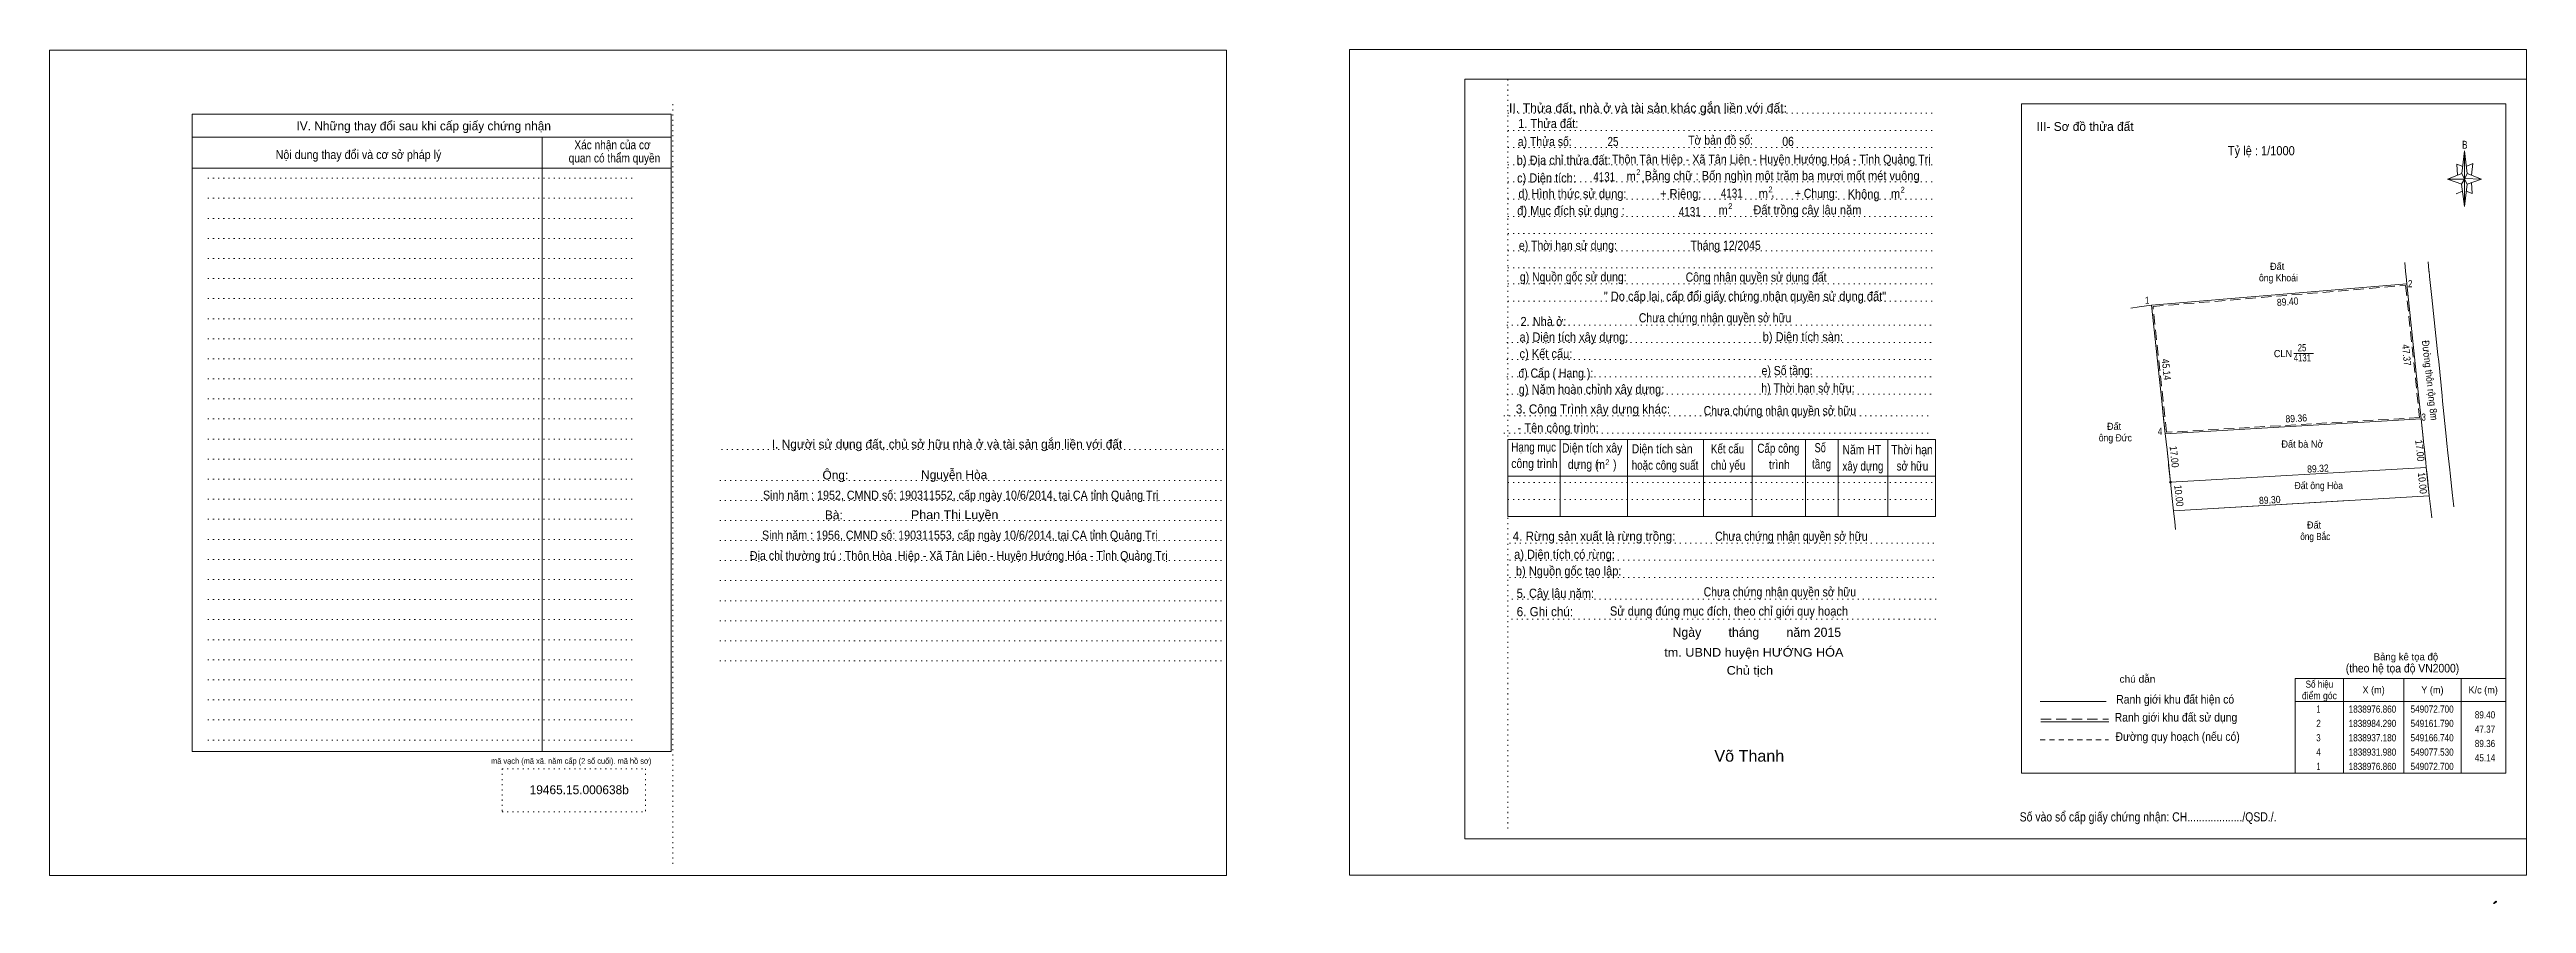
# Model space of a CAD drawing. Header units: metres. Extents: x 548340 to 549203, y 1838768 to 1839066.
import ezdxf
from ezdxf.enums import TextEntityAlignment as Align

# ---------------------------------------------------------------- set-up
doc = ezdxf.new("R2010")
doc.units = ezdxf.units.M
doc.header["$LTSCALE"] = 1.2
doc.header["$PDMODE"] = 32
doc.header["$PDSIZE"] = 0.6
for name, pattern in [('DOTTED', [1.5, 0.3, -1.2]), ('MEDIUM_DASHED', [4.5, 3, -1.5]), ('SHORT_DASHED', [2.7, 1.5, -1.2])]:
    doc.linetypes.add(name, pattern=pattern)
for name, color, linetype, lineweight in [('1', 7, 'DOTTED', 13), ('10', 7, 'Continuous', 13), ('15', 7, 'Continuous', 13), ('2', 7, 'Continuous', 13), ('20', 7, 'Continuous', 13), ('30', 7, 'Continuous', 13), ('63', 7, 'Continuous', 13)]:
    doc.layers.add(name, color=color, linetype=linetype, lineweight=lineweight)
for name, color, linetype in [('18', 7, 'Continuous'), ('22', 7, 'Continuous'), ('50', 7, 'Continuous'), ('9', 7, 'Continuous')]:
    doc.layers.add(name, color=color, linetype=linetype)

msp = doc.modelspace()

# ---------------------------------------------------------------- hatches: boundary and pattern name
at = {"layer": '20'}
msp.add_hatch(color=256, dxfattribs=at).paths.add_polyline_path([(549192.18, 1838768.13), (549192.86, 1838768.55), (549192.95, 1838768.63), (549193.02, 1838768.7), (549193.04, 1838768.77), (549192.99, 1838768.87), (549192.92, 1838768.92), (549192.78, 1838768.88), (549192.68, 1838768.8), (549192.64, 1838768.77), (549191.99, 1838768.13)])

# ---------------------------------------------------------------- linework, layer by layer
at = {"layer": '1', "linetype": 'Continuous'}
for p, q in [((548833.27, 1839055.65), (549203.47, 1839055.65)), ((548833.27, 1839055.65), (548833.27, 1838790.65)), ((549203.47, 1839055.65), (549203.47, 1838790.65)), ((548833.27, 1838790.65), (549203.47, 1838790.65))]:
    msp.add_line(p, q, dxfattribs=at)
at = {"layer": '1'}
for p, q in [((548848.27, 1839055.65), (548848.27, 1838792.85)), ((548557.15, 1839046.95), (548557.15, 1838781.95)), ((548848.27, 1839043.85), (548997.35, 1839043.85)), ((548848.27, 1839037.85), (548997.35, 1839037.85)), ((548848.27, 1839031.85), (548997.35, 1839031.85)), ((548848.27, 1839025.85), (548997.35, 1839025.85)), ((548394.95, 1839021.15), (548544.07, 1839021.15)), ((548848.27, 1839019.85), (548997.35, 1839019.85)), ((548394.95, 1839014.15), (548544.07, 1839014.15)), ((548394.95, 1839007.15), (548544.07, 1839007.15)), ((548848.27, 1839013.85), (548997.35, 1839013.85)), ((548848.27, 1839007.85), (548997.35, 1839007.85)), ((548394.95, 1839000.15), (548544.07, 1839000.15)), ((548848.27, 1839001.85), (548997.35, 1839001.85)), ((548394.95, 1838993.15), (548544.07, 1838993.15)), ((548848.27, 1838995.85), (548997.35, 1838995.85)), ((548848.27, 1838989.85), (548997.35, 1838989.85)), ((548394.95, 1838986.15), (548544.07, 1838986.15)), ((548848.27, 1838984.35), (548997.35, 1838984.35)), ((548394.95, 1838979.15), (548544.07, 1838979.15)), ((548848.27, 1838978.25), (548997.35, 1838978.25)), ((548394.95, 1838972.15), (548544.07, 1838972.15)), ((548394.95, 1838965.15), (548544.07, 1838965.15)), ((548847.87, 1838969.85), (548996.95, 1838969.85)), ((548847.87, 1838963.85), (548996.95, 1838963.85)), ((548394.95, 1838958.15), (548544.07, 1838958.15)), ((548847.87, 1838957.85), (548996.95, 1838957.85)), ((548394.95, 1838951.15), (548544.07, 1838951.15)), ((548847.87, 1838951.85), (548996.95, 1838951.85)), ((548394.95, 1838944.15), (548544.07, 1838944.15)), ((548846.87, 1838938.25), (548995.95, 1838938.25)), ((548847.87, 1838945.85), (548996.95, 1838945.85)), ((548394.95, 1838937.15), (548544.07, 1838937.15)), ((548394.95, 1838930.15), (548544.07, 1838930.15)), ((548846.87, 1838932.25), (548995.95, 1838932.25)), ((548394.95, 1838923.15), (548544.07, 1838923.15)), ((548574.07, 1838926.55), (548750.15, 1838926.55)), ((548394.95, 1838916.15), (548544.07, 1838916.15)), ((548573.47, 1838915.75), (548749.55, 1838915.75)), ((548573.47, 1838915.75), (548749.55, 1838915.75)), ((548848.27, 1838915.05), (548997.35, 1838915.05)), ((548394.95, 1838909.15), (548544.07, 1838909.15)), ((548573.47, 1838908.75), (548749.55, 1838908.75)), ((548848.27, 1838909.05), (548997.35, 1838909.05)), ((548394.95, 1838902.15), (548544.07, 1838902.15)), ((548394.95, 1838895.15), (548544.07, 1838895.15)), ((548573.47, 1838901.75), (548749.55, 1838901.75)), ((548573.47, 1838894.75), (548749.55, 1838894.75)), ((548394.95, 1838888.15), (548544.07, 1838888.15)), ((548573.47, 1838887.75), (548749.55, 1838887.75)), ((548848.87, 1838893.85), (548997.95, 1838893.85)), ((548848.87, 1838887.85), (548997.95, 1838887.85)), ((548394.95, 1838881.15), (548544.07, 1838881.15)), ((548573.47, 1838880.75), (548749.55, 1838880.75)), ((548848.87, 1838881.85), (548997.95, 1838881.85)), ((548394.95, 1838874.15), (548544.07, 1838874.15)), ((548573.47, 1838873.75), (548749.55, 1838873.75)), ((548849.67, 1838874.25), (548998.75, 1838874.25)), ((548394.95, 1838867.15), (548544.07, 1838867.15)), ((548394.95, 1838860.15), (548544.07, 1838860.15)), ((548573.47, 1838866.75), (548749.55, 1838866.75)), ((548849.55, 1838867.35), (548998.67, 1838867.35)), ((548394.95, 1838853.15), (548544.07, 1838853.15)), ((548573.47, 1838859.75), (548749.55, 1838859.75)), ((548573.47, 1838852.75), (548749.55, 1838852.75)), ((548394.95, 1838846.15), (548544.07, 1838846.15)), ((548394.95, 1838839.15), (548544.07, 1838839.15)), ((548394.95, 1838832.15), (548544.07, 1838832.15)), ((548394.95, 1838825.15), (548544.07, 1838825.15)), ((548497.55, 1838815.15), (548547.55, 1838815.15)), ((548497.55, 1838815.15), (548497.55, 1838800.15)), ((548547.55, 1838815.15), (548547.55, 1838800.15)), ((548497.55, 1838800.15), (548547.55, 1838800.15))]:
    msp.add_line(p, q, dxfattribs=at)
at = {"layer": '1', "linetype": 'Continuous'}
for points in [[(548339.75, 1838777.85), (548750.15, 1838777.85), (548750.15, 1839065.85), (548339.75, 1839065.85)], [(548793.07, 1838778.05), (549203.47, 1838778.05), (549203.47, 1839066.05), (548793.07, 1839066.05)]]:
    msp.add_lwpolyline(points, close=True, dxfattribs=at)
at = {"layer": '10'}
for p, q in [((548848.27, 1838930.05), (548997.35, 1838930.05)), ((548848.27, 1838930.05), (548848.27, 1838903.15)), ((548866.55, 1838930.05), (548866.55, 1838903.15)), ((548889.95, 1838930.05), (548889.95, 1838903.15)), ((548916.55, 1838930.05), (548916.55, 1838903.15)), ((548933.47, 1838930.05), (548933.47, 1838903.15)), ((548952.07, 1838930.05), (548952.07, 1838903.15)), ((548963.47, 1838930.05), (548963.47, 1838903.15)), ((548980.75, 1838930.05), (548980.75, 1838903.15)), ((548997.35, 1838930.05), (548997.35, 1838903.15)), ((548848.27, 1838917.25), (548997.35, 1838917.25)), ((548848.27, 1838903.15), (548997.35, 1838903.15))]:
    msp.add_line(p, q, dxfattribs=at)
at = {"layer": '15'}
for p, q in [((549161.01, 1838991.71), (549161.32, 1838988.73)), ((549169.16, 1838992.01), (549169.46, 1838988.97)), ((549072.7, 1838976.86), (549161.79, 1838984.29)), ((549161.52, 1838986.84), (549161.79, 1838984.29)), ((549161.79, 1838984.29), (549165.06, 1838953.18)), ((549169.46, 1838988.97), (549169.48, 1838988.73)), ((549169.68, 1838986.84), (549169.66, 1838987)), ((549170.45, 1838979.53), (549169.68, 1838986.84)), ((549171.86, 1838966.2), (549170.45, 1838979.53)), ((549122.37, 1838960.05), (549129.19, 1838960.05)), ((549174.06, 1838945.2), (549172.86, 1838957.2)), ((549174.25, 1838943.32), (549174.06, 1838945.2)), ((549175.48, 1838931.16), (549174.25, 1838943.32)), ((549076.96, 1838937.23), (549077.53, 1838931.98)), ((549166.74, 1838937.18), (549077.53, 1838931.98)), ((549077.53, 1838931.98), (549077.82, 1838929.29)), ((549077.82, 1838929.29), (549077.96, 1838928.02)), ((549077.96, 1838928.02), (549077.82, 1838929.29)), ((549077.96, 1838928.02), (549077.82, 1838929.29)), ((549166.74, 1838937.18), (549167.44, 1838930.57)), ((549167.44, 1838930.57), (549167.58, 1838929.29)), ((549167.58, 1838929.29), (549167.71, 1838928.02)), ((549167.58, 1838929.29), (549167.71, 1838928.02)), ((549175.61, 1838929.85), (549175.48, 1838931.16)), ((549077.96, 1838928.02), (549078.02, 1838927.44)), ((549078.02, 1838927.44), (549078.39, 1838924.01)), ((549078.59, 1838922.09), (549078.39, 1838924.01)), ((549078.7, 1838921.08), (549078.59, 1838922.09)), ((549078.7, 1838921.08), (549079.35, 1838915.08)), ((549167.71, 1838928.02), (549167.77, 1838927.44)), ((549167.71, 1838928.02), (549167.77, 1838927.44)), ((549167.77, 1838927.44), (549167.92, 1838926)), ((549167.77, 1838927.44), (549168.33, 1838922.09)), ((549167.92, 1838926), (549168.33, 1838922.09)), ((549176.06, 1838925.4), (549176.71, 1838919.44)), ((549079.35, 1838915.08), (549168.52, 1838920.27)), ((549079.35, 1838915.08), (549079.71, 1838911.7)), ((549168.52, 1838920.27), (549168.79, 1838917.76)), ((549168.79, 1838917.76), (549169.55, 1838910.48)), ((549176.71, 1838919.44), (549176.83, 1838918.31)), ((549176.83, 1838918.31), (549177.68, 1838910.48)), ((549079.71, 1838911.7), (549079.84, 1838910.48)), ((549079.84, 1838910.48), (549080.42, 1838905.14)), ((549141.45, 1838908.69), (549080.42, 1838905.14)), ((549141.45, 1838908.69), (549080.42, 1838905.14)), ((549080.42, 1838905.14), (549080.83, 1838901.33)), ((549169.55, 1838910.48), (549169.57, 1838910.33)), ((549177.68, 1838910.48), (549177.79, 1838909.5)), ((549177.79, 1838909.5), (549178.11, 1838906.52)), ((549080.83, 1838901.33), (549081.12, 1838898.63)), ((549033.89, 1838838.59), (549056.89, 1838838.59)), ((549034.09, 1838831.47), (549057.89, 1838831.47))]:
    msp.add_line(p, q, dxfattribs=at)
at = {"layer": '15', "linetype": 'MEDIUM_DASHED'}
msp.add_line((549034.09, 1838832.47), (549057.69, 1838832.47), dxfattribs=at)
at = {"layer": '15', "linetype": 'SHORT_DASHED'}
msp.add_line((549033.89, 1838825.27), (549057.69, 1838825.27), dxfattribs=at)
at = {"layer": '15', "linetype": 'MEDIUM_DASHED'}
msp.add_lwpolyline([(549073.25, 1838976.4), (549161.34, 1838983.75), (549166.19, 1838937.65), (549077.98, 1838932.51)], close=True, dxfattribs=at)
at = {"layer": '15'}
for points in [[(549161.32, 1838988.73), (549161.34, 1838988.57), (549161.52, 1838986.84)], [(549169.48, 1838988.73), (549169.5, 1838988.57), (549169.66, 1838987)], [(549065.51, 1838975.81), (549068.41, 1838976.23), (549072.7, 1838976.86)], [(549065.51, 1838975.81), (549068.41, 1838976.23), (549072.7, 1838976.86)], [(549065.51, 1838975.81), (549068.41, 1838976.23), (549072.7, 1838976.86)], [(549065.51, 1838975.81), (549068.41, 1838976.23), (549072.7, 1838976.86)], [(549072.7, 1838976.86), (549076.31, 1838943.32), (549076.96, 1838937.23)], [(549172.86, 1838957.2), (549172.6, 1838959.54), (549171.86, 1838966.2)], [(549165.06, 1838953.18), (549165.86, 1838945.6), (549166.1, 1838943.32)], [(549166.09, 1838943.32), (549166.74, 1838937.18), (549077.53, 1838931.98), (549076.31, 1838943.32)], [(549166.09, 1838943.32), (549166.74, 1838937.18), (549077.53, 1838931.98), (549076.31, 1838943.32)], [(549077.82, 1838929.29), (549077.53, 1838931.98), (549166.74, 1838937.18), (549167.44, 1838930.57)], [(549077.82, 1838929.29), (549077.53, 1838931.98), (549166.74, 1838937.18), (549167.58, 1838929.29)], [(549167.44, 1838930.57), (549167.58, 1838929.29), (549167.71, 1838928.02)], [(549176.06, 1838925.4), (549175.74, 1838928.56), (549175.61, 1838929.85)], [(549078.39, 1838924.01), (549078.02, 1838927.44), (549077.96, 1838928.02)], [(549078.6, 1838922.09), (549078.02, 1838927.44), (549077.96, 1838928.02)], [(549078.39, 1838924.01), (549078.59, 1838922.09), (549078.7, 1838921.08)], [(549168.33, 1838922.09), (549168.52, 1838920.27), (549079.35, 1838915.08), (549078.6, 1838922.09)], [(549168.33, 1838922.09), (549168.52, 1838920.27), (549079.35, 1838915.08), (549078.7, 1838921.08)], [(549167.71, 1838928.02), (549167.77, 1838927.44), (549167.92, 1838926)], [(549167.92, 1838926), (549168.33, 1838922.09), (549168.52, 1838920.27)], [(549079.85, 1838910.48), (549079.35, 1838915.08), (549168.52, 1838920.27), (549169.55, 1838910.48)], [(549169.55, 1838910.48), (549169.57, 1838910.33), (549080.42, 1838905.14), (549079.85, 1838910.48)], [(549170.45, 1838902.69), (549170.1, 1838905.69), (549169.57, 1838910.33)], [(549170.45, 1838902.69), (549170.1, 1838905.69), (549169.57, 1838910.33)], [(549170.45, 1838902.69), (549170.1, 1838905.69), (549169.57, 1838910.33)]]:
    msp.add_lwpolyline(points, dxfattribs=at)
msp.add_point((549079.35, 1838915.08), dxfattribs=at)
at = {"layer": '2'}
for p, q in [((548389.47, 1839043.45), (548556.55, 1839043.45)), ((548389.47, 1839043.45), (548389.47, 1838821.15)), ((548556.55, 1839043.45), (548556.55, 1838821.15)), ((548389.47, 1839035.45), (548556.55, 1839035.45)), ((548511.55, 1839035.45), (548511.55, 1838821.15)), ((548389.47, 1839024.65), (548556.55, 1839024.65)), ((548389.47, 1838821.15), (548556.55, 1838821.15))]:
    msp.add_line(p, q, dxfattribs=at)
msp.add_lwpolyline([(549027.35, 1839047.05), (549196.27, 1839047.05), (549196.27, 1838813.65), (549027.35, 1838813.65)], close=True, dxfattribs=at)
at = {"layer": '20'}
msp.add_lwpolyline([(549192.18, 1838768.13), (549192.86, 1838768.55), (549192.95, 1838768.63), (549193.02, 1838768.7), (549193.04, 1838768.77), (549192.99, 1838768.87), (549192.92, 1838768.92), (549192.78, 1838768.88), (549192.68, 1838768.8), (549192.64, 1838768.77), (549191.99, 1838768.13)], close=True, dxfattribs=at)
at = {"layer": '30'}
for p, q in [((549180.95, 1839022.85), (549181.87, 1839030.65)), ((549180.95, 1839019.05), (549175.95, 1839020.85)), ((549178.95, 1839015.65), (549181.15, 1839016.65)), ((549182.75, 1839019.05), (549181.87, 1839011.25)), ((549184.55, 1839015.85), (549182.47, 1839016.65)), ((549182.75, 1839022.85), (549187.75, 1839020.85)), ((549184.35, 1839019.65), (549184.55, 1839015.85))]:
    msp.add_line(p, q, dxfattribs=at)
for points in [[(549181.27, 1839025.25), (549179.15, 1839026.05), (549179.47, 1839022.25)], [(549182.47, 1839025.25), (549184.75, 1839026.25), (549184.35, 1839022.25)], [(549181.87, 1839020.85), (549180.95, 1839022.85), (549175.95, 1839020.85)], [(549181.87, 1839020.85), (549182.75, 1839019.05), (549187.75, 1839020.85)]]:
    msp.add_lwpolyline(points, dxfattribs=at)
for points in [[(549181.87, 1839030.65), (549182.75, 1839022.85), (549181.87, 1839020.85)], [(549181.87, 1839020.85), (549175.95, 1839020.85), (549180.95, 1839022.85), (549182.75, 1839019.05), (549187.75, 1839020.85), (549181.87, 1839021.05)], [(549181.87, 1839020.85), (549181.87, 1839011.25), (549180.87, 1839019.05)]]:
    msp.add_lwpolyline(points, close=True, dxfattribs=at)
at = {"layer": '63'}
for p, q in [((549139.67, 1838846.65), (549139.67, 1838813.65)), ((549160.67, 1838846.65), (549160.67, 1838813.65)), ((549180.67, 1838846.65), (549180.67, 1838813.65)), ((549122.87, 1838838.65), (549196.27, 1838838.65))]:
    msp.add_line(p, q, dxfattribs=at)
msp.add_lwpolyline([(549122.87, 1838846.65), (549196.27, 1838846.65), (549196.27, 1838813.65), (549122.87, 1838813.65)], close=True, dxfattribs=at)

# ---------------------------------------------------------------- texts
at = {"layer": '1', "width": 0.85}
msp.add_text('mã vạch (mã xã. năm cấp (2 số cuối). mã hồ sơ)', height=2, dxfattribs=at).set_placement((548521.655, 1838816.85), align=Align.CENTER)
at = {"layer": '10'}
for s, p in [('IV. Những thay đổi sau khi cấp giấy chứng nhận', (548470.225, 1839037.85)), ('III- Sơ đồ thửa đất', (549049.56, 1839037.65)), ('I. Người sử dụng đất, chủ sở hữu nhà ở và tài sản gắn liền với đất', (548652.7, 1838926.85))]:
    msp.add_text(s, height=3.1, dxfattribs=at).set_placement(p, align=Align.CENTER)
for s, height, width, p in [('Xác nhận của cơ', 3.1, 0.85, (548536.06, 1839031.25)), ('Nội dung thay đổi và cơ sở pháp lý', 3.1, 0.9, (548447.485, 1839027.85)), ('  Thôn Tân Hiệp - Xã Tân Liên - Huyện Hướng Hoá - Tỉnh Quảng Trị', 3.1, 0.9, (548939.11, 1839026.25)), ('Bằng chữ : Bốn nghìn một trăm ba mươi mốt mét vuông', 3.2, 0.9, (548943.915, 1839020.45)), ('Địa chỉ thường trú : Thôn Hòa  Hiệp - Xã Tân Liên - Huyện Hướng Hóa - Tỉnh Quảng Trị', 3.1, 0.9, (548656.79, 1838887.95))]:
    msp.add_text(s, height=height, dxfattribs=dict(at, width=width)).set_placement(p, align=Align.CENTER)
at = {"layer": '15'}
for s, height, width, p in [('Đất ', 2.5, 0.95, (549116.98, 1838989.15)), ('ông Khoái', 2.5, 0.9, (549116.975, 1838985.15)), ('CLN', 2.5, 0.95, (549118.555, 1838958.73)), ('4131', 2.5, 0.8, (549125.335, 1838957.24)), ('25', 2.5, 0.8, (549125.2, 1838960.77)), ('ông Đức', 2.5, 0.9, (549060.105, 1838929.34)), ('Đất ', 2.5, 0.95, (549060.11, 1838933.34)), ('Đất bà Nở', 2.5, 0.95, (549125.33, 1838927.17)), ('Đất ông Hòa', 2.5, 0.9, (549131.03, 1838912.69)), ('ông Bắc', 2.5, 0.85, (549129.835, 1838894.93)), ('Đất ', 2.5, 0.95, (549129.83, 1838898.93)), ('chú dẫn', 2.5, 1.05, (549067.825, 1838845.19)), ('Ranh giới khu đất sử dụng', 3, 0.9, (549081.25, 1838831.59)), ('Ranh giới khu đất hiện có ', 3, 0.9, (549081.48, 1838837.87)), ('Đường quy hoạch (nếu có)', 3, 0.9, (549081.83, 1838824.87))]:
    msp.add_text(s, height=height, dxfattribs=dict(at, width=width)).set_placement(p, align=Align.CENTER)
for s, width, p in [(' 2', 0.85, (549163.72, 1838983.13)), (' 1', 0.75, (549071.93, 1838977.33)), (' 3', 0.8, (549168.38, 1838936.56)), (' 4', 0.85, (549076.5, 1838931.59))]:
    msp.add_text(s, height=2.5, dxfattribs=dict(at, width=width)).set_placement(p, align=Align.RIGHT)
at = {"layer": '15', "width": 0.9}
for s, rotation, p in [('89.40', 4.767, (549120.291, 1838976.82)), ('Đường thôn rộng 8m', 276.409, (549168.579, 1838950.505)), ('45.14', 276.143, (549076.673, 1838954.284)), ('47.37', 275.998, (549160.419, 1838959.311)), ('89.36', 3.336, (549123.252, 1838936.125)), ('17.00', 276.009, (549165.074, 1838926.006)), ('17.00', 276.147, (549079.433, 1838923.834)), ('89.32', 3.331, (549130.822, 1838918.615)), ('10.00', 276.144, (549081.043, 1838910.254)), ('10.00', 276.03, (549165.965, 1838914.656)), ('89.30', 3.332, (549114.037, 1838907.665))]:
    msp.add_text(s, height=2.5, rotation=rotation, dxfattribs=at).set_placement(p, align=Align.CENTER)
at = {"layer": '18'}
for s, width, p in [('Sinh năm : 1952, CMND số: 190311552, cấp ngày 10/6/2014, tại CA tỉnh Quảng Trị', 0.9, (548657.49, 1838909.06)), ('Phan Thị Luyền', 1.05, (548655.38, 1838902.23)), ('Sinh năm : 1956, CMND số: 190311553, cấp ngày 10/6/2014, tại CA tỉnh Quảng Trị', 0.9, (548657.15, 1838895.12))]:
    msp.add_text(s, height=3.1, dxfattribs=dict(at, width=width)).set_placement(p, align=Align.CENTER)
for s, p in [('Nguyễn Hòa', (548655.205, 1838916.15)), ('19465.15.000638b', (548524.46, 1838806.26))]:
    msp.add_text(s, height=3.1, dxfattribs=at).set_placement(p, align=Align.CENTER)
at = {"layer": '2'}
for s, p in [('II. Thửa đất, nhà ở và tài sản khác gắn liền với đất:', (548848.67, 1839044.05)), (',', (548894.87, 1839019.95)), (',', (548940.07, 1839014.65))]:
    msp.add_text(s, height=3.2, dxfattribs=at).set_placement(p)
for s, height, width, p in [('1. Thửa đất:', 3.2, 0.9, (548851.87, 1839038.65)), ('a) Thửa số:', 3.2, 0.85, (548851.75, 1839032.35)), ('25', 3.2, 0.8, (548883.03, 1839032.35)), ('Tờ bản đồ số:', 3.2, 0.85, (548911.15, 1839032.85)), ('06', 3.2, 0.85, (548943.96, 1839032.4)), ('2', 2, 0.8, (548893.07, 1839022.25)), ('c) Diện tích:', 3.2, 0.9, (548851.47, 1839019.65)), ('d) Hình thức sử dụng:', 3.2, 0.9, (548851.95, 1839014.15)), ('4131', 3.2, 0.8, (548878.07, 1839020.05)), ('m', 3.2, 0.9, (548889.67, 1839020.25)), ('+ Riêng:', 3.2, 0.9, (548901.35, 1839014.15)), ('4131', 3.2, 0.8, (548922.55, 1839014.35)), ('m', 3.2, 0.9, (548935.75, 1839014.25)), ('2', 2, 0.8, (548939.15, 1839016.25)), ('+ Chung:', 3.2, 0.85, (548948.35, 1839014.25)), ('Không', 3.2, 0.9, (548966.75, 1839014.05)), ('m', 3.2, 0.9, (548981.87, 1839014.15)), ('2', 2, 0.8, (548985.27, 1839016.15)), ('đ) Mục đích sử dụng : ', 3.2, 0.9, (548851.55, 1839008.25)), ('m', 3.2, 0.9, (548921.75, 1839008.45)), ('2', 2, 0.8, (548925.15, 1839010.45)), ('Đất trồng cây lâu năm ', 3.2, 0.9, (548933.88, 1839008.5)), ('e) Thời hạn sử dụng: ', 3.2, 0.85, (548852.13, 1838996.13)), ('Tháng 12/2045', 3.2, 0.85, (548911.97, 1838996.16)), ('g) Nguồn gốc sử dụng: ', 3.2, 0.85, (548852.47, 1838985.15)), ('2. Nhà ở:', 3.2, 0.9, (548852.67, 1838969.55)), ('a) Diện tích xây dựng:', 3.2, 0.9, (548852.35, 1838964.15)), ('b) Diện tích sàn:', 3.2, 0.9, (548937.15, 1838964.25)), ('đ) Cấp ( Hạng ):', 3.2, 0.85, (548851.95, 1838951.55)), ('c) Kết cấu:', 3.2, 0.9, (548852.35, 1838958.35)), ('e) Số tầng:', 3.2, 0.85, (548936.75, 1838952.45)), ('g) Năm hoàn chỉnh xây dựng:', 3.2, 0.9, (548852.07, 1838945.95)), ('h) Thời hạn sở hữu:', 3.2, 0.85, (548936.67, 1838946.35)), ('3. Công Trình xây dựng khác:', 3.2, 0.95, (548851.07, 1838939.05)), ('- Tên công trình:', 3.2, 0.9, (548851.67, 1838932.45)), (' Số', 3.2, 0.75, (548954.35, 1838925.55)), ('công trình', 3.2, 0.85, (548849.47, 1838920.05)), ('Hạng mục', 3.2, 0.8, (548849.47, 1838925.75)), ('Diện tích xây', 3.2, 0.85, (548867.15, 1838925.45)), ('  dựng (     )', 3.2, 0.85, (548867.15, 1838919.75)), ('m', 3.2, 0.85, (548879.07, 1838919.65)), ('2', 2.014, 0.75, (548882.27, 1838921.05)), ('hoặc công suất', 3.2, 0.8, (548891.47, 1838919.45)), ('Diện tích sàn', 3.2, 0.85, (548891.47, 1838925.15)), ('chủ yếu', 3.2, 0.8, (548919.07, 1838919.45)), ('Kết cấu', 3.2, 0.8, (548919.07, 1838925.15)), ('Cấp công', 3.2, 0.8, (548935.27, 1838925.35)), ('    trình', 3.2, 0.85, (548935.27, 1838919.65)), ('tầng', 3.2, 0.8, (548954.35, 1838919.85)), ('xây dựng', 3.2, 0.8, (548964.95, 1838919.15)), ('Năm HT', 3.2, 0.85, (548964.95, 1838924.85)), ('Thời hạn', 3.2, 0.85, (548981.95, 1838924.85)), ('  sở hữu', 3.2, 0.8, (548981.95, 1838919.15)), ('4. Rừng sản xuất là rừng trồng:', 3.2, 0.95, (548849.95, 1838894.65)), ('a) Diện tích có rừng:', 3.2, 0.9, (548850.47, 1838888.35)), ('b) Nguồn gốc tạo lập:', 3.2, 0.9, (548851.07, 1838882.55)), ('5. Cây lâu năm:', 3.2, 0.9, (548851.35, 1838874.75)), ('6. Ghi chú:', 3.2, 0.95, (548851.35, 1838868.35)), ('Số vào sổ cấp giấy chứng nhận: CH.................../QSD./.', 3.2, 0.85, (549026.75, 1838796.75))]:
    msp.add_text(s, height=height, dxfattribs=dict(at, width=width)).set_placement(p)
for s, height, width, p in [('quan có thẩm quyền', 3.1, 0.85, (548536.735, 1839026.65)), ('b) Địa chỉ thửa đất:', 3.2, 0.9, (548867.745, 1839025.85))]:
    msp.add_text(s, height=height, dxfattribs=dict(at, width=width)).set_placement(p, align=Align.CENTER)
at = {"layer": '20'}
for s, height, p in [('Ông: ', 3.1, (548614.35, 1838916.05)), ('Bà: ', 3.1, (548613.825, 1838902.13)), ('Bảng kê tọa độ', 2.5, (549161.445, 1838852.95))]:
    msp.add_text(s, height=height, dxfattribs=at).set_placement(p, align=Align.CENTER)
at = {"layer": '20', "width": 0.9}
msp.add_text('(theo hệ tọa độ VN2000)', height=3, dxfattribs=at).set_placement((549160.24, 1838848.72), align=Align.CENTER)
at = {"layer": '22', "width": 0.8}
msp.add_text('4131', height=3.2, dxfattribs=at).set_placement((548907.91, 1839007.87))
at = {"layer": '30', "width": 0.75}
msp.add_text('B', height=2.756, dxfattribs=at).set_placement((549181.97, 1839031.45), align=Align.CENTER)
at = {"layer": '50', "width": 0.9}
msp.add_text('Tỷ lệ : 1/1000', height=3.2, dxfattribs=at).set_placement((549099.35, 1839029.15))
at = {"layer": '50'}
msp.add_text('Ngày        tháng        năm 2015', height=3.2, dxfattribs=at).set_placement((548935.1, 1838861.15), align=Align.CENTER)
for s, height, width, p in [('tm. UBND huyện HƯỚNG HÓA', 3, 1.1, (548934.05, 1838854.25)), (' Chủ tịch', 3, 1.1, (548932.06, 1838847.95)), ('Võ Thanh', 4, 1.05, (548932.47, 1838817.62))]:
    msp.add_text(s, height=height, dxfattribs=dict(at, width=width)).set_placement(p, align=Align.CENTER)
at = {"layer": '63'}
for s, width, p in [('Số hiệu', 0.85, (549131.27, 1838843.4)), ('X (m)', 0.95, (549150.17, 1838841.4)), ('Y (m)', 0.95, (549170.665, 1838841.4)), ('K/c (m)', 0.95, (549188.37, 1838841.4)), ('điểm góc', 0.9, (549131.27, 1838839.4)), (' 1', 0.75, (549130.565, 1838834.7)), ('1838976.860', 0.85, (549149.77, 1838834.7)), ('549072.700', 0.85, (549170.575, 1838834.7)), (' 3', 0.8, (549130.57, 1838824.7)), (' 2', 0.85, (549130.57, 1838829.7)), ('1838984.290', 0.85, (549149.77, 1838829.7)), ('1838937.180', 0.85, (549149.77, 1838824.7)), ('549161.790', 0.85, (549170.575, 1838829.7)), ('549166.740', 0.85, (549170.575, 1838824.7)), (' 4', 0.85, (549130.565, 1838819.7)), (' 1', 0.75, (549130.565, 1838814.7)), ('1838931.980', 0.85, (549149.77, 1838819.7)), ('1838976.860', 0.85, (549149.77, 1838814.7)), ('549077.530', 0.85, (549170.575, 1838819.7)), ('549072.700', 0.85, (549170.575, 1838814.7))]:
    msp.add_text(s, height=2.5, dxfattribs=dict(at, width=width)).set_placement(p, align=Align.CENTER)
at = {"layer": '63', "width": 0.85}
for s, p in [('89.40', (549192.57, 1838832.7)), ('47.37', (549192.57, 1838827.7)), ('45.14', (549192.57, 1838817.7)), ('89.36', (549192.57, 1838822.7))]:
    msp.add_text(s, height=2.5, dxfattribs=at).set_placement(p, align=Align.RIGHT)
at = {"layer": '9'}
for s, width, p in [('" Do cấp lại, cấp đổi giấy chứng nhận quyền sử dụng đất"', 0.9, (548881.73, 1838978.38)), ('Công nhận quyền sử dụng đất ', 0.85, (548910.27, 1838985.05)), ('Chưa chứng nhận quyền sở hữu', 0.85, (548893.95, 1838970.85)), ('Chưa chứng nhận quyền sở hữu', 0.85, (548916.55, 1838938.45)), ('Chưa chứng nhận quyền sở hữu', 0.85, (548920.55, 1838894.65)), ('Chưa chứng nhận quyền sở hữu', 0.85, (548916.55, 1838875.25)), ('Sử dụng đúng mục đích, theo chỉ giới quy hoạch', 0.9, (548883.87, 1838868.55))]:
    msp.add_text(s, height=3.2, dxfattribs=dict(at, width=width)).set_placement(p)

doc.saveas('drawing.dxf')
